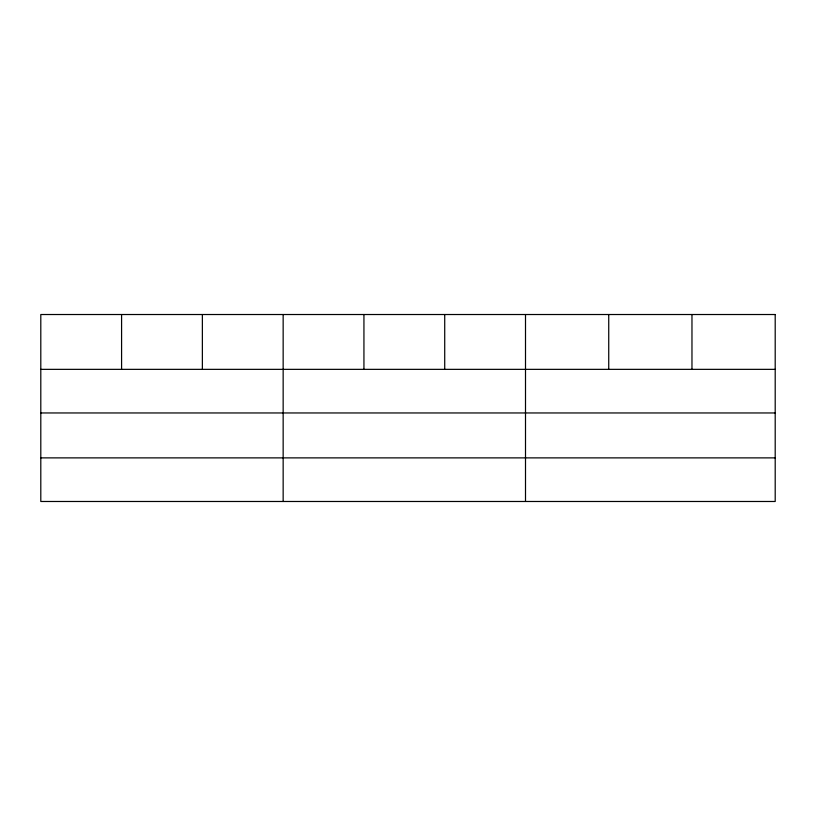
<?xml version="1.0" encoding="UTF-8"?>
<svg xmlns="http://www.w3.org/2000/svg" width="816" height="816" viewBox="0 0 816 816"><rect width="100%" height="100%" fill="white"/><g stroke="black" fill="none" stroke-linecap="round" stroke-linejoin="round"><path stroke-width="1.22" d="M40.8 369.352L775.2 369.352M40.8 412.957L775.2 412.957M40.8 457.878L775.2 457.878M691.968 314.517L691.968 369.352M608.736 314.517L608.736 369.352M525.504 314.517L525.504 501.483M444.72 314.517L444.72 369.352M363.936 314.517L363.936 369.352M283.152 314.517L283.152 501.483M202.368 314.517L202.368 369.352M121.584 314.517L121.584 369.352M775.2 314.517L40.8 314.517L40.8 501.483L775.2 501.483L775.2 314.517"/></g></svg>
